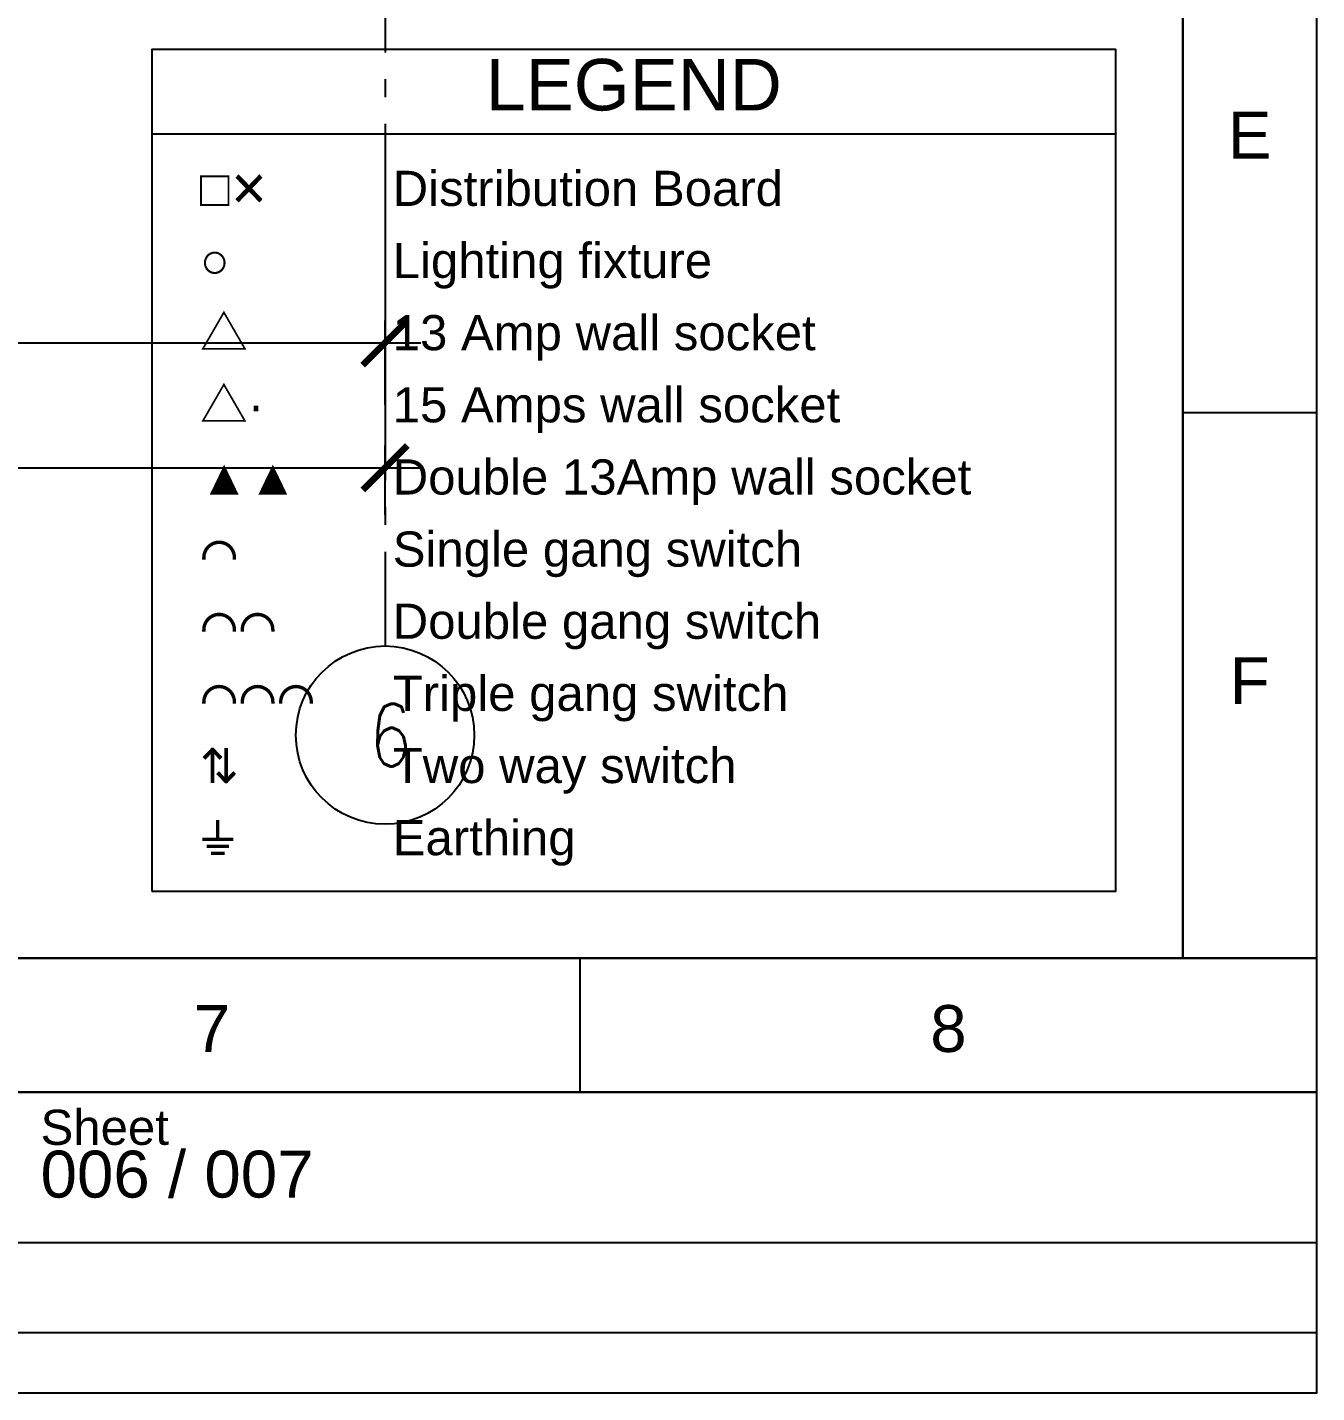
# Model space of a CAD drawing. Header units: inches. Extents: x -21163 to 11874, y -14995 to 6550.
# Drawn here: x 4644 to 11874, y -14995 to -7338 of the extents above; entities that cross this region are included whole.
import ezdxf
from ezdxf.enums import TextEntityAlignment as Align

# ---------------------------------------------------------------- set-up
doc = ezdxf.new("R2010")
doc.units = ezdxf.units.IN
doc.header["$MEASUREMENT"] = 0
doc.linetypes.add('CONTI', pattern=[0])
doc.linetypes.add('GOST2.303 5', pattern=[24, 20, -1.5, 1, -1.5])
doc.layers.get('0').update_dxf_attribs({"color": 8})
for name, color, linetype in [('axis_dim', 8, 'CONTI'), ('BORDER', 7, 'Continuous'), ('GRID_REF', 7, 'Continuous'), ('LEGEND_BOX', 7, 'Continuous'), ('TITLE_BLOCK', 7, 'Continuous')]:
    doc.layers.add(name, color=color, linetype=linetype)
doc.styles.add('GOST 2.304', font='CS_Gost2304.shx', dxfattribs={"width": 0.8, "oblique": 15})
doc.styles.get("Standard").update_dxf_attribs({"font": 'arial.ttf'})
doc.dimstyles.new('СПДС', dxfattribs={"dimscale": 100, "dimtxt": 2.5, "dimasz": 2.5, "dimexe": 1.25, "dimexo": 0.625, "dimtad": 1, "dimdec": 0, "dimtxsty": 'GOST 2.304', "dimblk": 'ARCHTICK', "dimblk1": 'ARCHTICK', "dimblk2": 'ARCHTICK', "dimcen": 2.5, "dimdle": 2, "dimazin": 2, "dimtfac": 0.75, "dimtmove": 1, "dimatfit": 3, "dimarcsym": 1})

# ---------------------------------------------------------------- blocks, each defined once
blk = doc.blocks.new('_ArchTick')
at = {"color": 0, "linetype": 'ByBlock', "const_width": 0.15}
blk.add_lwpolyline([(-0.5, -0.5), (0.5, 0.5)], dxfattribs=at)
blk = doc.blocks.new('*D43')
at = {"layer": 'axis_dim', "color": 0, "linetype": 'Continuous', "lineweight": -2, "ltscale": 100, "transparency": 16777216}
for p, q in [((-13650.6, -10245.4), (-13650.6, -9682.9)), ((6649.8, -10072.3), (6649.8, -9682.9)), ((-13850.6, -9807.9), (6849.8, -9807.9))]:
    blk.add_line(p, q, dxfattribs=at)
at = {"layer": 'Defpoints', "color": 0, "linetype": 'Continuous', "ltscale": 100, "transparency": 16777216}
for p in [(6649.8, -9807.9), (6649.8, -10134.8), (-13650.6, -10307.9)]:
    blk.add_point(p, dxfattribs=at)
at = {"layer": 'axis_dim', "color": 0, "linetype": 'Continuous', "lineweight": -2, "ltscale": 100, "transparency": 16777216, "xscale": 250, "yscale": 250, "zscale": 250, "rotation": 180}
blk.add_blockref('_ArchTick', (-13650.6, -9807.9), dxfattribs=at)
at = {"layer": 'axis_dim', "color": 0, "linetype": 'Continuous', "lineweight": -2, "ltscale": 100, "transparency": 16777216, "xscale": 250, "yscale": 250, "zscale": 250}
blk.add_blockref('_ArchTick', (6649.8, -9807.9), dxfattribs=at)
at = {"layer": 'axis_dim', "color": 0, "linetype": 'Continuous', "lineweight": -3, "ltscale": 100, "transparency": 16777216, "insert": (-3500.4, -9620.4), "char_height": 250, "attachment_point": 5, "style": 'GOST 2.304'}
blk.add_mtext('\\A1;20300', dxfattribs=at)
blk = doc.blocks.new('*D40')
at = {"layer": 'axis_dim', "color": 0, "linetype": 'Continuous', "lineweight": -2, "ltscale": 100, "transparency": 16777216}
for p, q in [((349.8, -9454.6), (349.8, -8982.9)), ((6649.8, -9454.6), (6649.8, -8982.9)), ((149.8, -9107.9), (6849.8, -9107.9))]:
    blk.add_line(p, q, dxfattribs=at)
at = {"layer": 'Defpoints', "color": 0, "linetype": 'Continuous', "ltscale": 100, "transparency": 16777216}
for p in [(6649.8, -9107.9), (349.8, -9517.1), (6649.8, -9517.1)]:
    blk.add_point(p, dxfattribs=at)
at = {"layer": 'axis_dim', "color": 0, "linetype": 'Continuous', "lineweight": -2, "ltscale": 100, "transparency": 16777216, "xscale": 250, "yscale": 250, "zscale": 250, "rotation": 180}
blk.add_blockref('_ArchTick', (349.8, -9107.9), dxfattribs=at)
at = {"layer": 'axis_dim', "color": 0, "linetype": 'Continuous', "lineweight": -2, "ltscale": 100, "transparency": 16777216, "xscale": 250, "yscale": 250, "zscale": 250}
blk.add_blockref('_ArchTick', (6649.8, -9107.9), dxfattribs=at)
at = {"layer": 'axis_dim', "color": 0, "linetype": 'Continuous', "lineweight": -3, "ltscale": 100, "transparency": 16777216, "insert": (3499.8, -8920.4), "char_height": 250, "attachment_point": 5, "style": 'GOST 2.304'}
blk.add_mtext('\\A1;6300', dxfattribs=at)

msp = doc.modelspace()

# ---------------------------------------------------------------- linework, layer by layer
at = {"layer": 'axis_dim', "linetype": 'GOST2.303 5', "lineweight": 25, "ltscale": 100}
for points in [[(6649.8, 1720.7), (6649.8, -10307.9)], [(6649.8, -10307.9), (6649.8, -10807.9)]]:
    msp.add_lwpolyline(points, dxfattribs=at)
at = {"layer": 'axis_dim', "color": 8, "linetype": 'Continuous', "lineweight": 25, "ltscale": 100, "true_color": 0x000000}
msp.add_circle((6649.8, -11307.9), 500, dxfattribs=at)
at = {"layer": 'BORDER'}
for points in [[(-21163.2, -14995.2), (11873.5, -14995.2), (11873.5, 6549.6), (-21163.2, 6549.6)], [(-20412.4, -12558.8), (11122.7, -12558.8), (11122.7, 5798.8), (-20412.4, 5798.8)]]:
    msp.add_lwpolyline(points, close=True, dxfattribs=at)
at = {"layer": 'GRID_REF'}
for p, q in [((11122.7, -9499.2), (11873.5, -9499.2)), ((7743.9, -13309.6), (7743.9, -12558.8))]:
    msp.add_line(p, q, dxfattribs=at)
for points in [[(11122.7, -12558.8), (11873.5, -12558.8), (11873.5, 5798.8), (11122.7, 5798.8)], [(-21163.2, -13309.6), (11873.5, -13309.6), (11873.5, -12558.8), (-21163.2, -12558.8)]]:
    msp.add_lwpolyline(points, close=True, dxfattribs=at)
at = {"layer": 'LEGEND_BOX'}
msp.add_line((5341.3, -7935.7), (10747.3, -7935.7), dxfattribs=at)
msp.add_lwpolyline([(5341.3, -12183.4), (10747.3, -12183.4), (10747.3, -7463.7), (5341.3, -7463.7)], close=True, dxfattribs=at)
at = {"layer": 'TITLE_BLOCK'}
for p, q in [((-680.4, -14152.4), (11873.5, -14152.4)), ((-21163.2, -14658.1), (11873.5, -14658.1))]:
    msp.add_line(p, q, dxfattribs=at)
msp.add_lwpolyline([(-21163.2, -14995.2), (11873.5, -14995.2), (11873.5, -13309.6), (-21163.2, -13309.6)], close=True, dxfattribs=at)

# ---------------------------------------------------------------- texts
at = {"layer": 'axis_dim', "color": 8, "linetype": 'Continuous', "lineweight": 25, "ltscale": 100, "true_color": 0x000000, "insert": (6559.7, -11132.9), "char_height": 350, "width": 479.936, "attachment_point": 1, "style": 'GOST 2.304'}
msp.add_mtext('\\Fsimplex.shx;\\W0.8000000000;\\Q0.2617993878;\\T1.0000000000;\\o\\l6', dxfattribs=at)
at = {"layer": 'GRID_REF'}
for s, p in [('E', (11498.1, -8074.5)), ('F', (11498.1, -11134.1)), ('7', (5679.2, -13084.4)), ('8', (9808.7, -13084.4))]:
    msp.add_text(s, height=262.8, dxfattribs=at).set_placement(p, align=Align.CENTER)
at = {"layer": 'LEGEND_BOX'}
msp.add_text('LEGEND', height=289.07, dxfattribs=at).set_placement((8044.3, -7804.8), align=Align.CENTER)
for s, height, p in [('□✕', 197.09, (5611.6, -8340.2)), ('Distribution Board', 197.094, (6692.8, -8340.2)), ('Lighting fixture', 197.094, (6692.8, -8744.8)), ('○', 197.1, (5611.6, -8744.8)), ('△', 197.1, (5611.6, -9149.3)), ('13 Amp wall socket', 197.094, (6692.8, -9149.3)), ('△·', 197.09, (5611.6, -9553.8)), ('15 Amps wall socket', 197.094, (6692.8, -9553.8)), ('▲▲', 197.09, (5611.6, -9958.4)), ('Double 13Amp wall socket', 197.094, (6692.8, -9958.4)), ('Single gang switch', 197.094, (6692.8, -10362.9)), ('⌒', 197.1, (5611.6, -10362.9)), ('Double gang switch', 197.094, (6692.8, -10767.5)), ('⌒⌒', 197.09, (5611.6, -10767.5)), ('⌒⌒⌒', 197.09, (5611.6, -11172)), ('Triple gang switch', 197.094, (6692.8, -11172)), ('⇅', 197.1, (5611.6, -11576.6)), ('Two way switch', 197.094, (6692.8, -11576.6)), ('⏚', 197.1, (5611.6, -11981.1)), ('Earthing', 197.09, (6692.8, -11981.1))]:
    msp.add_text(s, height=height, dxfattribs=at).set_placement(p)
at = {"layer": 'TITLE_BLOCK'}
for s, height, p in [('Sheet', 197.09, (4718.1, -13605.3)), ('006 / 007', 262.79, (4718.1, -13900.9))]:
    msp.add_text(s, height=height, dxfattribs=at).set_placement(p)

# ---------------------------------------------------------------- dimensions: what is measured, and where the dimension line sits
at = {"layer": 'axis_dim', "color": 8, "linetype": 'Continuous', "lineweight": -3, "ltscale": 100, "true_color": 0x000000}
for base, p1, p2, picture, middle in [((6649.8, -9107.9), (349.8, -9517.1), (6649.8, -9517.1), '*D40', (3499.8, -8920.4)), ((6649.8, -9807.9), (-13650.6, -10307.9), (6649.8, -10134.8), '*D43', (-3500.4, -9620.4))]:
    dim = msp.add_linear_dim(base=base, p1=p1, p2=p2, dimstyle='СПДС', override={"dimscale": 100, "dimsah": 1}, dxfattribs=at)
    dim.commit()
    dim.dimension.update_dxf_attribs({"geometry": picture, "text_midpoint": middle})

doc.saveas('drawing.dxf')
